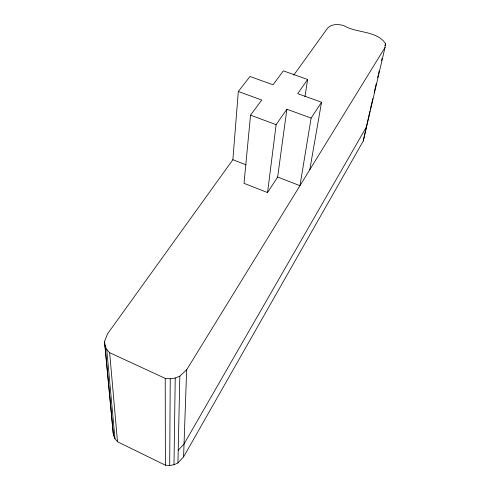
<?xml version="1.0" encoding="UTF-8"?>
<svg xmlns="http://www.w3.org/2000/svg" width="490" height="490" viewBox="0 0 490 490"><rect width="100%" height="100%" fill="white"/><g stroke="black" fill="none" stroke-linecap="round" stroke-linejoin="round"><path stroke-width="0.73" d="M304.964 96.714L307.622 79.472L283.336 70.86L273.034 84.77L250.01 76.489L238.318 91.483L232.866 159.722L107.659 333.684L104.523 341.53L113.006 431.378L113.441 435.212L114.972 438.758L117.496 441.76L165.387 465.188L169.693 465.5L170.244 378.782L175.23 378.011L179.836 376.155L186.659 369.779L385.018 47.45L385.477 43.555C376.859 30.46 356.169 33.253 343.845 25.596C338.388 24.139 331.908 23.667 327.62 28.089L293.737 75.16M169.693 465.5L173.981 464.747L175.23 378.011M173.981 464.747L177.937 462.977L179.836 376.155M177.937 462.977L183.579 456.882L186.659 369.779M238.318 91.483L261.733 100.04L250.543 115.162L244.008 183.327L267.552 192.576L277.646 177.025L286.883 109.215L311.125 118.096L321.538 102.226L297.73 93.663L307.622 79.472M267.552 192.576L276.127 124.662L286.883 109.215M311.125 118.096L299.96 185.673L277.646 177.025M309.803 169.675L321.538 102.226M183.579 456.882L363.243 141.053L369.926 111.144M370.269 109.662L372.829 98.521M374.201 92.579L376.247 83.661M377.619 77.72L378.127 75.491M378.47 74.008L379.156 71.038M381.545 60.638L382.059 58.408M384.962 45.778L385.477 43.555M363.243 141.053L385.018 47.45M366.538 126.745L183.989 444.069L178.213 450.237M104.523 341.53L104.995 345.634L106.74 349.444L109.65 352.69L165.228 378.396L170.244 378.782M250.543 115.162L276.127 124.662M232.866 159.722L246.103 164.842M104.995 345.634L113.441 435.212M106.74 349.444L114.972 438.758M109.65 352.69L117.496 441.76M165.228 378.396L165.387 465.188"/></g></svg>
